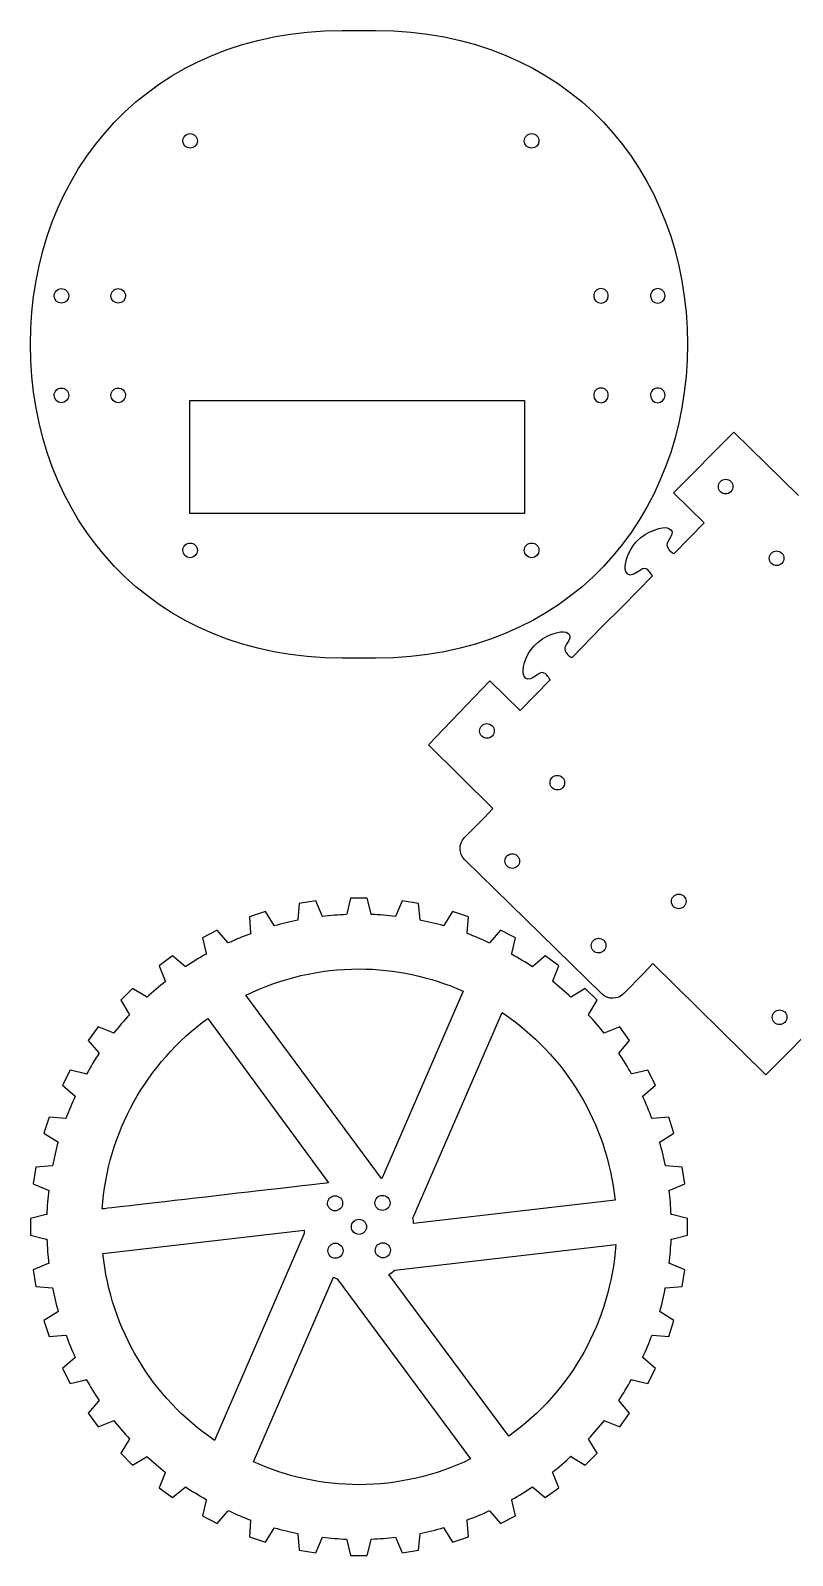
# Model space of a CAD drawing. Extents: x 3 to 298, y 6 to 298.
# Drawn here: x 2.6 to 148.5, y 5.6 to 297.5 of the extents above; entities that cross this region are included whole.
import ezdxf

# ---------------------------------------------------------------- set-up
doc = ezdxf.new("R2010")
doc.units = 0
doc.layers.add('Layer_1', color=7, linetype='CONTINUOUS')

msp = doc.modelspace()

# ---------------------------------------------------------------- linework, layer by layer
at = {"layer": 'Layer_1', "color": 5}
for p, q in [((62.272929, 297.474636), (68.652288, 297.474636)), ((62.272929, 297.474636), (62.272929, 297.474636)), ((125.715093, 209.000639), (137.254307, 220.581425)), ((137.254307, 220.581425), (149.643767, 208.458566)), ((131.569387, 203.257146), (125.715093, 209.000639)), ((125.826596, 197.383345), (131.569387, 203.257146)), ((115.919405, 187.250142), (121.662196, 193.123943)), ((112.007828, 183.333177), (115.919405, 187.250142)), ((106.265037, 177.459379), (112.007828, 183.333177)), ((68.652288, 177.336516), (62.272929, 177.336516)), ((78.777891, 160.770978), (90.495588, 173.019594)), ((90.495588, 173.019594), (96.357849, 167.326173)), ((96.357849, 167.326173), (102.10064, 173.199974)), ((91.104768, 148.570136), (78.777891, 160.770978)), ((85.675699, 142.987783), (89.428899, 146.796406)), ((89.428899, 146.796406), (91.104768, 148.570136)), ((111.953946, 113.100196), (85.734821, 138.734522)), ((65.462133, 117.853512), (65.462133, 117.853512)), ((119.942745, 116.963149), (116.207467, 113.137006)), ((121.712931, 118.864618), (119.942745, 116.963149)), ((143.397732, 97.592432), (121.712931, 118.864618)), ((69.777593, 77.770252), (43.786704, 112.80275)), ((85.414482, 113.604205), (69.920369, 77.847976)), ((36.509548, 108.395766), (59.608774, 76.909672)), ((36.509548, 108.395766), (36.509548, 108.395766)), ((75.802388, 70.118841), (92.873503, 109.513648)), ((92.873503, 109.513648), (92.873503, 109.513648)), ((155.315446, 109.636347), (143.397732, 97.592432)), ((69.920369, 77.847976), (69.777593, 77.770252)), ((114.504848, 73.588735), (75.936331, 69.145936)), ((16.419954, 63.396759), (54.947154, 67.835691)), ((54.986298, 67.2288), (37.819793, 27.612957)), ((54.947154, 67.835691), (54.947154, 67.835691)), ((72.312626, 60.201354), (114.652027, 65.079622)), ((114.652027, 65.079622), (114.652027, 65.079622)), ((45.268371, 23.498157), (60.588833, 58.856396)), ((60.588833, 58.856396), (60.588833, 58.856396)), ((61.284482, 58.520156), (86.853703, 24.055433))]:
    msp.add_line(p, q, dxfattribs=at)
at = {"layer": 'Layer_1', "color": 1}
for p, q in [((34.529959, 276.354431), (34.529959, 276.354431)), ((99.932233, 276.354429), (99.932233, 276.354429)), ((9.8792, 246.686246), (9.8792, 246.686246)), ((20.755108, 246.686246), (20.755108, 246.686246)), ((110.420404, 246.686246), (110.420404, 246.686246)), ((121.296311, 246.686246), (121.296311, 246.686246)), ((9.8792, 227.638936), (9.8792, 227.638936)), ((20.755108, 227.638936), (20.755108, 227.638936)), ((33.082786, 226.671346), (97.152649, 226.671346)), ((33.082786, 205.0301), (33.082786, 226.671346)), ((97.152649, 226.671346), (97.152649, 205.0301)), ((110.420404, 227.638936), (110.420404, 227.638936)), ((121.296311, 227.638936), (121.296311, 227.638936)), ((136.676316, 211.17609), (136.676322, 211.176101)), ((97.152649, 205.0301), (33.082786, 205.0301)), ((34.529959, 197.968838), (34.529959, 197.968838)), ((99.932233, 197.968835), (99.932233, 197.968835)), ((146.431525, 197.462946), (146.431531, 197.462965)), ((90.954397, 164.411108), (90.9544, 164.411122)), ((104.432822, 154.506121), (104.432825, 154.506136)), ((95.792981, 139.50329), (95.79299, 139.503298)), ((127.688758, 131.768891), (127.688763, 131.768905)), ((112.336611, 123.328657), (112.336617, 123.328668)), ((147.002918, 109.612711), (147.002921, 109.612728)), ((70.984466, 74.089679), (70.984728, 74.089668)), ((61.909161, 71.969815), (61.909427, 71.969832)), ((66.485197, 69.514659), (66.485177, 69.514659)), ((61.985672, 64.939642), (61.985655, 64.939625)), ((71.05948, 62.971021), (71.059469, 62.970759))]:
    msp.add_line(p, q, dxfattribs=at)
at = {"layer": 'Layer_1', "color": 3}
for p, q in [((63.860296, 131.403777), (63.109557, 128.380923)), ((63.86055, 131.403777), (63.860296, 131.403777)), ((67.06476, 131.403777), (63.86055, 131.403777)), ((67.815528, 128.380923), (67.06476, 131.403777)), ((47.546158, 128.819694), (44.497933, 127.829151)), ((49.193744, 126.177163), (47.546158, 128.819694)), ((54.038257, 130.37852), (53.769808, 127.275741)), ((57.203323, 130.879578), (54.038257, 130.37852)), ((58.417669, 128.011607), (57.203323, 130.879578)), ((73.721677, 130.879578), (72.507359, 128.011607)), ((76.886771, 130.37852), (73.721677, 130.879578)), ((77.155192, 127.275741), (76.886771, 130.37852)), ((83.379604, 128.819694), (81.731482, 126.177163)), ((86.427293, 127.829151), (83.379604, 128.819694)), ((44.497933, 127.829151), (44.718405, 124.722505)), ((49.23619, 126.074631), (49.193744, 126.177163)), ((58.440247, 127.916781), (58.417669, 128.011607)), ((67.822583, 128.289963), (67.815528, 128.380923)), ((72.507359, 128.011607), (72.477585, 127.88647)), ((77.146444, 127.164376), (77.155192, 127.275741)), ((81.731482, 126.177163), (81.706647, 126.116513)), ((86.206793, 124.722505), (86.427293, 127.829151)), ((38.329289, 125.274277), (35.47399, 123.819055)), ((35.47399, 123.819055), (36.177344, 120.785152)), ((40.370433, 122.921687), (38.329289, 125.274277)), ((40.432719, 122.81972), (40.370433, 122.921687)), ((86.184215, 124.628807), (86.206793, 124.722505)), ((92.595965, 125.274277), (90.554821, 122.921659)), ((95.451264, 123.819055), (92.595965, 125.274277)), ((94.74791, 120.785152), (95.451264, 123.819055)), ((29.780492, 120.330407), (27.188112, 118.446913)), ((32.164483, 118.326178), (29.780492, 120.330407)), ((94.699396, 120.668848), (94.74791, 120.785152)), ((101.144759, 120.330407), (98.760743, 118.326178)), ((103.737111, 118.446913), (101.144759, 120.330407)), ((27.188112, 118.446913), (28.357246, 115.560174)), ((32.2185, 118.262791), (32.164483, 118.326178)), ((98.760743, 118.326178), (98.69682, 118.25122)), ((102.568005, 115.560174), (103.737111, 118.446913)), ((22.110881, 114.110484), (19.844834, 111.844437)), ((24.778756, 112.503708), (22.110881, 114.110484)), ((102.534929, 115.506722), (102.568005, 115.560174)), ((108.814373, 114.110484), (106.14647, 112.503708)), ((111.08042, 111.844437), (108.814373, 114.110484)), ((19.844834, 111.844437), (21.451073, 109.175997)), ((24.87632, 112.419916), (24.778756, 112.503708)), ((106.14647, 112.503708), (106.062707, 112.432052)), ((109.474181, 109.175997), (111.08042, 111.844437)), ((109.390389, 109.078433), (109.474181, 109.175997)), ((15.508405, 106.766666), (13.62491, 104.174286)), ((18.395143, 105.597532), (15.508405, 106.766666)), ((18.448596, 105.564456), (18.395143, 105.597532)), ((115.416821, 106.766638), (112.530647, 105.597532)), ((117.300316, 104.174286), (115.416821, 106.766638)), ((13.62491, 104.174286), (15.628575, 101.79027)), ((115.296651, 101.79027), (117.300316, 104.174286)), ((115.232728, 101.735716), (115.296651, 101.79027)), ((10.135712, 98.481327), (8.681054, 95.626029)), ((13.169601, 97.777973), (10.135712, 98.481327)), ((13.286469, 97.729487), (13.169601, 97.777973)), ((120.789514, 98.481327), (117.755625, 97.777973)), ((122.244172, 95.626029), (120.789514, 98.481327)), ((8.681054, 95.626029), (11.033094, 93.584885)), ((119.790165, 93.522598), (119.892132, 93.584885)), ((119.892132, 93.584885), (122.244172, 95.626029)), ((6.125616, 89.45682), (5.135637, 86.409131)), ((9.23229, 89.236884), (6.125616, 89.45682)), ((9.326524, 89.213742), (9.23229, 89.236884)), ((124.799609, 89.456848), (121.692964, 89.236913)), ((125.789588, 86.409159), (124.799609, 89.456848)), ((5.135637, 86.409131), (7.778169, 84.761038)), ((123.044526, 84.718591), (123.147057, 84.761038)), ((123.147057, 84.761038), (125.789588, 86.409159)), ((3.576811, 79.91627), (3.075206, 76.751176)), ((6.67959, 80.185256), (3.576811, 79.91627)), ((6.790955, 80.176507), (6.67959, 80.185256)), ((127.348415, 79.916524), (124.245635, 80.18551)), ((127.850036, 76.75143), (127.348415, 79.916524)), ((3.075206, 76.751176), (5.943188, 75.536886)), ((124.982066, 75.537112), (127.850036, 76.75143)), ((124.886703, 75.514534), (124.982066, 75.537112)), ((5.573872, 70.845591), (2.551551, 70.094852)), ((2.551551, 70.094852), (2.551551, 66.890077)), ((5.665368, 70.852647), (5.573872, 70.845591)), ((128.3737, 70.095049), (125.351382, 70.845789)), ((128.3737, 66.890275), (128.3737, 70.095049)), ((2.551551, 66.890077), (5.573872, 66.139338)), ((125.259886, 66.13248), (125.351382, 66.139536)), ((125.351382, 66.139536), (128.3737, 66.890275)), ((5.943188, 61.448014), (3.075206, 60.233697)), ((6.038551, 61.470592), (5.943188, 61.448014)), ((124.982066, 61.44824), (124.856392, 61.478015)), ((127.850036, 60.233923), (124.982066, 61.44824)), ((3.075206, 60.233697), (3.576811, 57.068603)), ((127.348415, 57.068829), (127.850036, 60.233923)), ((3.576811, 57.068603), (6.67959, 56.799617)), ((124.134299, 56.808592), (124.245635, 56.799843)), ((124.245635, 56.799843), (127.348415, 57.068829)), ((7.778169, 52.224089), (5.135637, 50.575968)), ((5.135637, 50.575968), (6.125616, 47.528278)), ((7.8807, 52.266535), (7.778169, 52.224089)), ((125.789588, 50.575968), (123.147057, 52.224089)), ((124.799609, 47.528278), (125.789588, 50.575968)), ((6.125616, 47.528278), (9.23229, 47.748214)), ((121.598701, 47.770792), (121.692964, 47.748214)), ((121.692964, 47.748214), (124.799609, 47.528278)), ((11.033094, 43.400242), (8.681054, 41.359098)), ((8.681054, 41.359098), (10.135712, 38.503799)), ((11.135061, 43.462528), (11.033094, 43.400242)), ((122.244172, 41.35907), (119.892132, 43.400214)), ((120.789514, 38.503771), (122.244172, 41.35907)), ((10.135712, 38.503799), (13.169601, 39.207154)), ((117.638757, 39.255611), (117.755625, 39.207125)), ((117.755625, 39.207125), (120.789514, 38.503771)), ((15.628575, 35.194857), (13.62491, 32.810841)), ((15.692526, 35.24941), (15.628575, 35.194857)), ((115.296651, 35.194828), (115.221693, 35.258752)), ((117.300316, 32.810813), (115.296651, 35.194828)), ((13.62491, 32.810841), (15.508405, 30.218489)), ((115.416821, 30.21846), (117.300316, 32.810813)), ((15.508405, 30.218489), (18.395143, 31.387594)), ((112.477194, 31.420642), (112.530647, 31.387566)), ((112.530647, 31.387566), (115.416821, 30.21846)), ((21.451073, 27.809129), (19.844834, 25.14069)), ((21.534865, 27.906694), (21.451073, 27.809129)), ((111.08042, 25.140662), (109.474181, 27.809101)), ((19.844834, 25.14069), (22.110881, 22.874643)), ((22.110881, 22.874643), (24.778756, 24.481419)), ((106.048906, 24.565182), (106.14647, 24.481391)), ((106.14647, 24.481391), (108.814373, 22.874615)), ((108.814373, 22.874615), (111.08042, 25.140662)), ((28.357246, 21.424952), (27.188112, 18.538214)), ((28.390322, 21.478405), (28.357246, 21.424952)), ((102.568005, 21.424924), (102.505154, 21.526891)), ((103.737111, 18.538186), (102.568005, 21.424924)), ((27.188112, 18.538214), (29.780492, 16.654691)), ((29.780492, 16.654691), (32.164483, 18.658949)), ((98.706189, 18.722844), (98.760743, 18.65892)), ((98.760743, 18.65892), (101.144759, 16.654691)), ((101.144759, 16.654691), (103.737111, 18.538186)), ((36.177344, 16.199946), (35.47399, 13.166063)), ((36.22583, 16.31625), (36.177344, 16.199946)), ((95.451264, 13.166063), (94.74791, 16.199946)), ((35.47399, 13.166063), (38.329289, 11.710869)), ((38.329289, 11.710869), (40.370433, 14.063445)), ((40.370433, 14.063445), (40.436021, 14.170379)), ((44.718433, 12.262642), (44.497961, 9.155996)), ((44.741011, 12.356339), (44.718433, 12.262642)), ((86.206821, 12.262642), (86.17651, 12.387215)), ((86.427321, 9.155996), (86.206821, 12.262642)), ((90.493071, 14.164876), (90.554821, 14.063445)), ((90.554821, 14.063445), (92.595965, 11.710869)), ((92.595965, 11.710869), (95.451264, 13.166063)), ((44.497961, 9.155996), (47.546187, 8.165452)), ((47.546187, 8.165452), (49.193772, 10.807984)), ((53.77881, 9.82077), (53.770062, 9.709405)), ((53.770062, 9.709405), (54.038511, 6.606626)), ((57.203577, 6.105569), (58.417923, 8.973539)), ((58.417923, 8.973539), (58.447669, 9.098677)), ((72.484753, 9.068366), (72.507331, 8.973539)), ((72.507331, 8.973539), (73.721649, 6.105569)), ((76.886743, 6.606626), (77.155164, 9.709405)), ((81.689064, 10.910515), (81.73151, 10.807984)), ((81.73151, 10.807984), (83.379632, 8.165452)), ((83.379632, 8.165452), (86.427321, 9.155996)), ((54.038511, 6.606626), (57.203577, 6.105569)), ((63.102699, 8.695183), (63.109754, 8.604223)), ((63.109754, 8.604223), (63.860494, 5.581905)), ((67.064704, 5.581905), (67.815471, 8.604223)), ((67.815471, 8.604223), (67.824785, 8.729897)), ((73.721649, 6.105569), (76.886743, 6.606626)), ((63.860494, 5.581905), (67.064704, 5.581905))]:
    msp.add_line(p, q, dxfattribs=at)
at = {"layer": 'Layer_1', "color": 5}
for points in [[(2.557633, 237.405583), (2.557633, 270.683836), (25.554613, 297.474636), (62.272929, 297.474636)], [(68.652288, 297.474636), (105.370607, 297.474636), (128.367609, 270.683836), (128.367609, 237.405583)], [(62.272929, 177.336516), (25.554613, 177.336516), (2.557633, 204.12733), (2.557633, 237.405583)], [(128.367609, 237.405583), (128.367609, 204.12733), (105.370607, 177.336516), (68.652288, 177.336516)], [(118.665924, 199.716445), (120.591168, 201.709146), (123.722906, 202.611475), (124.686895, 202.234443)], [(124.686895, 202.234443), (126.568906, 201.498351), (124.252756, 199.758651), (124.424505, 198.956277)], [(116.578944, 193.941524), (116.16863, 194.859192), (116.832558, 197.819048), (118.665924, 199.716445)], [(124.424505, 198.956277), (124.596378, 198.153786), (125.391477, 197.476845), (125.826596, 197.383345)], [(120.153986, 194.486599), (119.309501, 194.63848), (117.420232, 192.059985), (116.578944, 193.941524)], [(121.662196, 193.123943), (121.079237, 193.786225), (120.998285, 194.334879), (120.153986, 194.486599)], [(99.007103, 179.69122), (100.950672, 181.727406), (104.145049, 182.693887), (105.125342, 182.310477)], [(105.125342, 182.310477), (107.007347, 181.574385), (104.691194, 179.834683), (104.862949, 179.032308)], [(97.017383, 174.017555), (96.614355, 174.918933), (97.21946, 177.818349), (99.007103, 179.69122)], [(104.862949, 179.032308), (105.034822, 178.229815), (105.829918, 177.552874), (106.265037, 177.459379)], [(100.592427, 174.562627), (99.747945, 174.714508), (97.858673, 172.136016), (97.017383, 174.017555)], [(102.10064, 173.199974), (101.517684, 173.862256), (101.436734, 174.410939), (100.592427, 174.562627)], [(85.734821, 138.734522), (84.54022, 139.902479), (84.509164, 141.804039), (85.675699, 142.987783)], [(43.786704, 112.80275), (50.533131, 116.114487), (57.946702, 117.841998), (65.462133, 117.853512)], [(65.462133, 117.853512), (72.336248, 117.841941), (79.132139, 116.394508), (85.414482, 113.604205)], [(116.207467, 113.137006), (115.045623, 111.948656), (113.148556, 111.93223), (111.953946, 113.100196)], [(16.272775, 71.906436), (17.29322, 86.462838), (24.702019, 99.821798), (36.509548, 108.395766)], [(92.873503, 109.513648), (105.065095, 101.348969), (112.992332, 88.18357), (114.504848, 73.588735)], [(59.608774, 76.909672), (60.294241, 76.977913), (16.272775, 71.906436), (16.272775, 71.906436)], [(75.936331, 69.145936), (75.906843, 69.472145), (75.862147, 69.796799), (75.802388, 70.118841)], [(54.947154, 67.835691), (54.954355, 67.633059), (54.967408, 67.430678), (54.986298, 67.2288)], [(114.652027, 65.079622), (113.623818, 50.417076), (106.11459, 36.975546), (94.167774, 28.412774)], [(37.819793, 27.612957), (25.751649, 35.794914), (17.918186, 48.893661), (16.419954, 63.396759)], [(60.588833, 58.856396), (60.816523, 58.735841), (61.048563, 58.623686), (61.284482, 58.520156)], [(71.207444, 59.360755), (71.593936, 59.616327), (71.963133, 59.897138), (72.312626, 60.201354)], [(94.167774, 28.412774), (94.167774, 28.412774), (71.207444, 59.360755), (71.207444, 59.360755)], [(65.462133, 19.131981), (58.498248, 19.14659), (51.616267, 20.634571), (45.268371, 23.498157)], [(86.853703, 24.055433), (80.183099, 20.829504), (72.871812, 19.146749), (65.462133, 19.131981)]]:
    msp.add_open_spline(points, degree=3, dxfattribs=at)
at = {"layer": 'Layer_1', "color": 1}
for points in [[(31.729161, 276.354431), (31.729158, 276.725842), (31.876698, 277.082041), (32.139323, 277.344669)], [(32.139323, 277.344669), (32.401948, 277.607297), (32.758146, 277.754842), (33.129556, 277.754843)], [(33.129556, 277.754843), (33.500968, 277.754844), (33.857167, 277.607301), (34.119794, 277.344672)], [(34.119794, 277.344672), (34.382421, 277.082044), (34.529962, 276.725843), (34.529959, 276.354431)], [(97.131434, 276.354429), (97.131431, 276.725839), (97.278971, 277.082039), (97.541597, 277.344668)], [(97.541597, 277.344668), (97.804223, 277.607296), (98.160422, 277.75484), (98.531832, 277.754841)], [(98.531832, 277.754841), (98.903244, 277.754841), (99.259443, 277.607297), (99.522069, 277.344669)], [(99.522069, 277.344669), (99.784696, 277.08204), (99.932236, 276.72584), (99.932233, 276.354429)], [(33.129556, 274.954045), (32.356144, 274.954048), (31.729169, 275.581019), (31.729161, 276.354431)], [(34.529959, 276.354431), (34.529951, 275.581016), (33.902971, 274.954044), (33.129556, 274.954045)], [(98.531832, 274.954045), (97.75842, 274.954046), (97.131444, 275.581016), (97.131434, 276.354429)], [(99.932233, 276.354429), (99.932224, 275.581015), (99.305246, 274.954045), (98.531832, 274.954045)], [(7.078401, 246.686246), (7.078399, 247.057657), (7.225939, 247.413856), (7.488564, 247.676484)], [(8.478797, 245.28586), (7.705385, 245.285863), (7.07841, 245.912834), (7.078401, 246.686246)], [(7.488564, 247.676484), (7.751189, 247.939113), (8.107386, 248.086657), (8.478797, 248.086658)], [(8.478797, 248.086658), (8.850208, 248.086659), (9.206408, 247.939116), (9.469035, 247.676487)], [(9.8792, 246.686246), (9.879192, 245.912831), (9.252212, 245.285859), (8.478797, 245.28586)], [(9.469035, 247.676487), (9.731662, 247.413859), (9.879203, 247.057658), (9.8792, 246.686246)], [(17.954309, 246.686246), (17.954306, 247.057657), (18.101846, 247.413856), (18.364471, 247.676484)], [(19.354704, 245.28586), (18.581292, 245.285863), (17.954317, 245.912834), (17.954309, 246.686246)], [(18.364471, 247.676484), (18.627096, 247.939113), (18.983294, 248.086657), (19.354704, 248.086658)], [(19.354704, 248.086658), (19.726116, 248.086659), (20.082315, 247.939116), (20.344942, 247.676487)], [(20.755108, 246.686246), (20.755099, 245.912831), (20.128119, 245.285859), (19.354704, 245.28586)], [(20.344942, 247.676487), (20.607569, 247.413859), (20.75511, 247.057658), (20.755108, 246.686246)], [(110.830569, 247.676487), (110.567942, 247.413859), (110.420401, 247.057658), (110.420404, 246.686246)], [(110.420404, 246.686246), (110.420412, 245.912831), (111.047392, 245.285859), (111.820808, 245.28586)], [(111.820808, 248.086658), (111.449396, 248.086659), (111.093196, 247.939116), (110.830569, 247.676487)], [(112.81104, 247.676484), (112.548415, 247.939113), (112.192218, 248.086657), (111.820808, 248.086658)], [(111.820808, 245.28586), (112.59422, 245.285863), (113.221194, 245.912834), (113.221203, 246.686246)], [(113.221203, 246.686246), (113.221205, 247.057657), (113.073666, 247.413856), (112.81104, 247.676484)], [(121.706477, 247.676487), (121.44385, 247.413859), (121.296309, 247.057658), (121.296311, 246.686246)], [(121.296311, 246.686246), (121.29632, 245.912831), (121.9233, 245.285859), (122.696715, 245.28586)], [(122.696715, 248.086658), (122.325303, 248.086659), (121.969104, 247.939116), (121.706477, 247.676487)], [(123.686948, 247.676484), (123.424323, 247.939113), (123.068125, 248.086657), (122.696715, 248.086658)], [(122.696715, 245.28586), (123.470127, 245.285863), (124.097102, 245.912834), (124.09711, 246.686246)], [(124.09711, 246.686246), (124.097113, 247.057657), (123.949573, 247.413856), (123.686948, 247.676484)], [(7.078401, 227.638936), (7.078399, 228.010346), (7.225939, 228.366546), (7.488564, 228.629174)], [(7.488564, 228.629174), (7.751189, 228.891802), (8.107386, 229.039346), (8.478797, 229.039348)], [(8.478797, 229.039348), (8.850208, 229.039348), (9.206408, 228.891805), (9.469035, 228.629177)], [(9.469035, 228.629177), (9.731662, 228.366548), (9.879203, 228.010348), (9.8792, 227.638936)], [(17.954309, 227.638936), (17.954306, 228.010346), (18.101846, 228.366546), (18.364471, 228.629174)], [(18.364471, 228.629174), (18.627096, 228.891802), (18.983294, 229.039346), (19.354704, 229.039348)], [(19.354704, 229.039348), (19.726116, 229.039348), (20.082315, 228.891805), (20.344942, 228.629177)], [(20.344942, 228.629177), (20.607569, 228.366548), (20.75511, 228.010348), (20.755108, 227.638936)], [(110.830569, 228.629177), (110.567942, 228.366548), (110.420401, 228.010348), (110.420404, 227.638936)], [(111.820808, 229.039348), (111.449396, 229.039348), (111.093196, 228.891805), (110.830569, 228.629177)], [(112.81104, 228.629174), (112.548415, 228.891802), (112.192218, 229.039346), (111.820808, 229.039348)], [(113.221203, 227.638936), (113.221205, 228.010346), (113.073666, 228.366546), (112.81104, 228.629174)], [(121.706477, 228.629177), (121.44385, 228.366548), (121.296309, 228.010348), (121.296311, 227.638936)], [(122.696715, 229.039348), (122.325303, 229.039348), (121.969104, 228.891805), (121.706477, 228.629177)], [(123.686948, 228.629174), (123.424323, 228.891802), (123.068125, 229.039346), (122.696715, 229.039348)], [(124.09711, 227.638936), (124.097113, 228.010346), (123.949573, 228.366546), (123.686948, 228.629174)], [(8.478797, 226.238549), (7.705385, 226.238553), (7.07841, 226.865524), (7.078401, 227.638936)], [(9.8792, 227.638936), (9.879192, 226.865521), (9.252212, 226.238548), (8.478797, 226.238549)], [(19.354704, 226.238549), (18.581292, 226.238553), (17.954317, 226.865524), (17.954309, 227.638936)], [(20.755108, 227.638936), (20.755099, 226.865521), (20.128119, 226.238548), (19.354704, 226.238549)], [(110.420404, 227.638936), (110.420412, 226.865521), (111.047392, 226.238548), (111.820808, 226.238549)], [(111.820808, 226.238549), (112.59422, 226.238553), (113.221194, 226.865524), (113.221203, 227.638936)], [(121.296311, 227.638936), (121.29632, 226.865521), (121.9233, 226.238548), (122.696715, 226.238549)], [(122.696715, 226.238549), (123.470127, 226.238553), (124.097102, 226.865524), (124.09711, 227.638936)], [(134.297, 210.158964), (134.292808, 210.530351), (134.436322, 210.888192), (134.695969, 211.153766)], [(134.695969, 211.153766), (134.955618, 211.419338), (135.310131, 211.570887), (135.681519, 211.575074)], [(135.681519, 211.575074), (136.052907, 211.57926), (136.410746, 211.435741), (136.676316, 211.17609)], [(136.676322, 211.176101), (137.229334, 210.635411), (137.239329, 209.748792), (136.698646, 209.195773)], [(134.718321, 209.173421), (134.452746, 209.433066), (134.301192, 209.787577), (134.297, 210.158964)], [(136.698646, 209.195773), (136.157964, 208.642755), (135.271347, 208.632747), (134.718321, 209.173421)], [(31.729161, 197.968838), (31.729158, 198.340248), (31.876698, 198.696447), (32.139323, 198.959075)], [(32.139323, 198.959075), (32.401948, 199.221704), (32.758146, 199.369248), (33.129556, 199.36925)], [(33.129556, 199.36925), (33.500968, 199.36925), (33.857167, 199.221707), (34.119794, 198.959078)], [(34.119794, 198.959078), (34.382421, 198.69645), (34.529962, 198.340249), (34.529959, 197.968838)], [(97.131434, 197.968835), (97.131431, 198.340246), (97.278971, 198.696445), (97.541597, 198.959074)], [(97.541597, 198.959074), (97.804223, 199.221702), (98.160422, 199.369246), (98.531832, 199.369247)], [(98.531832, 199.369247), (98.903244, 199.369247), (99.259443, 199.221704), (99.522069, 198.959075)], [(99.522069, 198.959075), (99.784696, 198.696446), (99.932236, 198.340246), (99.932233, 197.968835)], [(33.129556, 196.568451), (32.356144, 196.568455), (31.729169, 197.195426), (31.729161, 197.968838)], [(34.529959, 197.968838), (34.529951, 197.195422), (33.902971, 196.56845), (33.129556, 196.568451)], [(98.531832, 196.568451), (97.75842, 196.568452), (97.131444, 197.195422), (97.131434, 197.968835)], [(99.932233, 197.968835), (99.932224, 197.195421), (99.305246, 196.568451), (98.531832, 196.568451)], [(144.052211, 196.445822), (144.048019, 196.817208), (144.191531, 197.175048), (144.451177, 197.440622)], [(144.473529, 195.46028), (144.207955, 195.719925), (144.056403, 196.074435), (144.052211, 196.445822)], [(144.451177, 197.440622), (144.710827, 197.706194), (145.06534, 197.857743), (145.436728, 197.861929)], [(145.436728, 197.861929), (145.808115, 197.866116), (146.165955, 197.722597), (146.431525, 197.462946)], [(146.431531, 197.462965), (146.984546, 196.922275), (146.994541, 196.035652), (146.453854, 195.482632)], [(146.453854, 195.482632), (145.913172, 194.929614), (145.026556, 194.919607), (144.473529, 195.46028)], [(88.575079, 163.393983), (88.570887, 163.76537), (88.7144, 164.123211), (88.974047, 164.388784)], [(88.974047, 164.388784), (89.233696, 164.654357), (89.58821, 164.805906), (89.959598, 164.810093)], [(89.959598, 164.810093), (90.330987, 164.81428), (90.688827, 164.67076), (90.954397, 164.411108)], [(90.9544, 164.411122), (91.507414, 163.870432), (91.517408, 162.983811), (90.976724, 162.430792)], [(88.996399, 162.40844), (88.730824, 162.668085), (88.579271, 163.022596), (88.575079, 163.393983)], [(90.976724, 162.430792), (90.436042, 161.877774), (89.549425, 161.867767), (88.996399, 162.40844)], [(102.452472, 154.483798), (102.712122, 154.74937), (103.066636, 154.90092), (103.438024, 154.905106)], [(103.438024, 154.905106), (103.809412, 154.909293), (104.167252, 154.765773), (104.432822, 154.506121)], [(102.053504, 153.488996), (102.049312, 153.860383), (102.192825, 154.218224), (102.452472, 154.483798)], [(102.474824, 152.503453), (102.209249, 152.763098), (102.057696, 153.117609), (102.053504, 153.488996)], [(104.455149, 152.525805), (103.914467, 151.972787), (103.027851, 151.96278), (102.474824, 152.503453)], [(104.432825, 154.506136), (104.985839, 153.965445), (104.995834, 153.078824), (104.455149, 152.525805)], [(93.413664, 138.486163), (93.409472, 138.857551), (93.552986, 139.215392), (93.812634, 139.480966)], [(93.834986, 137.500618), (93.56941, 137.760264), (93.417856, 138.114775), (93.413664, 138.486163)], [(93.812634, 139.480966), (94.072283, 139.746538), (94.426796, 139.898087), (94.798184, 139.902274)], [(95.815314, 137.52297), (95.274632, 136.96995), (94.388012, 136.959943), (93.834986, 137.500618)], [(94.798184, 139.902274), (95.169572, 139.90646), (95.527411, 139.762941), (95.792981, 139.50329)], [(95.79299, 139.503298), (96.346002, 138.962608), (96.355997, 138.075989), (95.815314, 137.52297)], [(125.309439, 130.751765), (125.305247, 131.123152), (125.448761, 131.480993), (125.708407, 131.746567)], [(125.708407, 131.746567), (125.968057, 132.01214), (126.322571, 132.163689), (126.693959, 132.167876)], [(126.693959, 132.167876), (127.065347, 132.172062), (127.423187, 132.028543), (127.688758, 131.768891)], [(127.688763, 131.768905), (128.241777, 131.228215), (128.251772, 130.341594), (127.711087, 129.788574)], [(125.730759, 129.766222), (125.465184, 130.025868), (125.313631, 130.380379), (125.309439, 130.751765)], [(127.711087, 129.788574), (127.170405, 129.235555), (126.283786, 129.225547), (125.730759, 129.766222)], [(109.957295, 122.311532), (109.953103, 122.682919), (110.096616, 123.04076), (110.356263, 123.306333)], [(110.356263, 123.306333), (110.615913, 123.571906), (110.970426, 123.723455), (111.341814, 123.727641)], [(111.341814, 123.727641), (111.713201, 123.731828), (112.071041, 123.588309), (112.336611, 123.328657)], [(112.336617, 123.328668), (112.889629, 122.787979), (112.899624, 121.901359), (112.35894, 121.348341)], [(110.378615, 121.325989), (110.11304, 121.585634), (109.961487, 121.940145), (109.957295, 122.311532)], [(112.35894, 121.348341), (111.818259, 120.795322), (110.931642, 120.785315), (110.378615, 121.325989)], [(144.623599, 108.595585), (144.619407, 108.966972), (144.762921, 109.324813), (145.022567, 109.590387)], [(145.044919, 107.610042), (144.779344, 107.869688), (144.627791, 108.224198), (144.623599, 108.595585)], [(145.022567, 109.590387), (145.282217, 109.85596), (145.636731, 110.007509), (146.008119, 110.011696)], [(146.008119, 110.011696), (146.379507, 110.015882), (146.737347, 109.872363), (147.002918, 109.612711)], [(147.002921, 109.612728), (147.555936, 109.072037), (147.565931, 108.185414), (147.025244, 107.632394)], [(147.025244, 107.632394), (146.484562, 107.079376), (145.597946, 107.069369), (145.044919, 107.610042)], [(59.865085, 71.970678), (59.300716, 72.535366), (59.300969, 73.450645), (59.865649, 74.01502)], [(59.865649, 74.01502), (60.13686, 74.286007), (60.504612, 74.438157), (60.888004, 74.437999)], [(60.888004, 74.437999), (61.271396, 74.43784), (61.639022, 74.285385), (61.910008, 74.014173)], [(62.332987, 72.991819), (62.332828, 72.608427), (62.180373, 72.240801), (61.909161, 71.969815)], [(61.910008, 74.014173), (62.180995, 73.742963), (62.333145, 73.375211), (62.332987, 72.991819)], [(68.939543, 72.04617), (68.668519, 72.317343), (68.516319, 72.685074), (68.516424, 73.068465)], [(68.516424, 73.068465), (68.51653, 73.451856), (68.668934, 73.819502), (68.940107, 74.090526)], [(68.940107, 74.090526), (69.211318, 74.361513), (69.57907, 74.513663), (69.962462, 74.513504)], [(69.962462, 74.513504), (70.345854, 74.513346), (70.71348, 74.360891), (70.984466, 74.089679)], [(70.984728, 74.089668), (71.549021, 73.524902), (71.548642, 72.609621), (70.983881, 72.045323)], [(61.909427, 71.969832), (61.344661, 71.405541), (60.429383, 71.40592), (59.865085, 71.970678)], [(70.983881, 72.045323), (70.419117, 71.481035), (69.50384, 71.481414), (68.939543, 72.04617)], [(64.439992, 67.470298), (64.169004, 67.741509), (64.016853, 68.109261), (64.017012, 68.492654)], [(64.017012, 68.492654), (64.017171, 68.876047), (64.169626, 69.243673), (64.440839, 69.514659)], [(66.484331, 67.470298), (65.9198, 66.905775), (65.004523, 66.905775), (64.439992, 67.470298)], [(64.440839, 69.514659), (64.711937, 69.785759), (65.079626, 69.938061), (65.463018, 69.938061)], [(65.463018, 69.938061), (65.84641, 69.938061), (66.214099, 69.785759), (66.485197, 69.514659)], [(66.908157, 68.492303), (66.907999, 68.108911), (66.755543, 67.741284), (66.484331, 67.470298)], [(66.485177, 69.514659), (66.756166, 69.243449), (66.908316, 68.875696), (66.908157, 68.492303)], [(59.517488, 63.918485), (59.517647, 64.301877), (59.670101, 64.669503), (59.941313, 64.940489)], [(59.941313, 64.940489), (60.212524, 65.211476), (60.580276, 65.363626), (60.963668, 65.363468)], [(60.963668, 65.363468), (61.34706, 65.363309), (61.714686, 65.210854), (61.985672, 64.939642)], [(61.985655, 64.939625), (62.549946, 64.37486), (62.549567, 63.459581), (61.984808, 62.895284)], [(69.015125, 62.971605), (68.450836, 63.53637), (68.451215, 64.451647), (69.015971, 65.015944)], [(69.015971, 65.015944), (69.287144, 65.286968), (69.654875, 65.439168), (70.038266, 65.439062)], [(70.038266, 65.439062), (70.421657, 65.438956), (70.789304, 65.286553), (71.060327, 65.01538)], [(71.060327, 65.01538), (71.331314, 64.744169), (71.483464, 64.376417), (71.483305, 63.993025)], [(59.940467, 62.896131), (59.669479, 63.167341), (59.517329, 63.535093), (59.517488, 63.918485)], [(61.984808, 62.895284), (61.420043, 62.330993), (60.504764, 62.331372), (59.940467, 62.896131)], [(71.059469, 62.970759), (70.494704, 62.406466), (69.579422, 62.406845), (69.015125, 62.971605)], [(71.483305, 63.993025), (71.483147, 63.609633), (71.330692, 63.242007), (71.05948, 62.971021)]]:
    msp.add_open_spline(points, degree=3, dxfattribs=at)
at = {"layer": 'Layer_1', "color": 3}
for points in [[(53.774888, 127.211225), (52.247759, 126.891633), (50.733704, 126.512479), (49.23619, 126.074631)], [(53.769808, 127.275741), (53.769808, 127.275741), (53.774888, 127.211225), (53.774888, 127.211225)], [(63.100244, 128.25525), (61.543099, 128.203093), (59.988584, 128.090184), (58.440247, 127.916781)], [(63.109557, 128.380923), (63.109557, 128.380923), (63.100244, 128.25525), (63.100244, 128.25525)], [(72.477585, 127.88647), (70.931758, 128.081477), (69.378909, 128.216077), (67.822583, 128.289963)], [(81.706647, 126.116513), (80.200811, 126.525078), (78.679582, 126.874633), (77.146444, 127.164376)], [(44.748744, 124.597367), (43.287512, 124.061138), (41.847744, 123.468138), (40.432719, 122.81972)], [(44.718405, 124.722505), (44.718405, 124.722505), (44.748744, 124.597367), (44.748744, 124.597367)], [(90.489205, 122.814725), (89.078351, 123.475185), (87.642262, 124.08034), (86.184215, 124.628807)], [(90.554821, 122.921659), (90.554821, 122.921659), (90.489205, 122.814725), (90.489205, 122.814725)], [(36.208756, 120.709121), (34.847298, 119.945991), (33.516196, 119.129924), (32.2185, 118.262791)], [(36.177344, 120.785152), (36.177344, 120.785152), (36.208756, 120.709121), (36.208756, 120.709121)], [(98.69682, 118.25122), (97.396299, 119.108786), (96.06281, 119.915275), (94.699396, 120.668848)], [(28.420068, 115.458208), (27.199779, 114.491887), (26.017631, 113.478353), (24.87632, 112.419916)], [(28.357246, 115.560174), (28.357246, 115.560174), (28.420068, 115.458208), (28.420068, 115.458208)], [(106.062707, 112.432052), (104.927292, 113.502516), (103.750468, 114.528189), (102.534929, 115.506722)], [(21.52273, 109.092234), (20.452447, 107.956809), (19.426953, 106.779985), (18.448596, 105.564456)], [(21.451073, 109.175997), (21.451073, 109.175997), (21.52273, 109.092234), (21.52273, 109.092234)], [(112.42868, 105.534682), (111.46236, 106.754972), (110.448826, 107.93712), (109.390389, 109.078433)], [(112.530647, 105.597532), (112.530647, 105.597532), (112.42868, 105.534682), (112.42868, 105.534682)], [(15.703561, 101.726347), (14.84619, 100.426002), (14.039879, 99.092702), (13.286469, 97.729487)], [(15.628575, 101.79027), (15.628575, 101.79027), (15.703561, 101.726347), (15.703561, 101.726347)], [(117.679002, 97.745997), (116.915877, 99.107272), (116.099829, 100.438195), (115.232728, 101.735716)], [(117.755625, 97.777973), (117.755625, 97.777973), (117.679002, 97.745997), (117.679002, 97.745997)], [(11.140592, 93.519296), (10.480123, 92.108257), (9.874973, 90.671979), (9.326524, 89.213742)], [(11.033094, 93.584885), (11.033094, 93.584885), (11.140592, 93.519296), (11.140592, 93.519296)], [(121.567826, 89.206574), (121.031592, 90.667806), (120.438588, 92.107574), (119.790165, 93.522598)], [(121.692964, 89.236913), (121.692964, 89.236913), (121.567826, 89.206574), (121.567826, 89.206574)], [(7.838818, 84.736202), (7.430266, 83.230534), (7.080712, 81.709475), (6.790955, 80.176507)], [(7.778169, 84.761038), (7.778169, 84.761038), (7.838818, 84.736202), (7.838818, 84.736202)], [(124.181684, 80.18043), (123.861892, 81.707386), (123.48255, 83.221262), (123.044526, 84.718591)], [(124.245635, 80.18551), (124.245635, 80.18551), (124.181684, 80.18043), (124.181684, 80.18043)], [(6.068862, 75.507112), (5.873869, 73.961463), (5.739268, 72.408793), (5.665368, 70.852647)], [(5.943188, 75.536886), (5.943188, 75.536886), (6.068862, 75.507112), (6.068862, 75.507112)], [(125.225144, 70.855666), (125.172967, 72.412433), (125.060067, 73.966571), (124.886703, 75.514534)], [(125.351382, 70.845789), (125.351382, 70.845789), (125.225144, 70.855666), (125.225144, 70.855666)], [(5.573872, 66.139338), (5.573872, 66.139338), (5.700082, 66.12946), (5.700082, 66.12946)], [(5.700082, 66.12946), (5.752268, 64.572693), (5.865177, 63.018555), (6.038551, 61.470592)], [(124.856392, 61.478015), (125.051385, 63.023664), (125.185986, 64.576333), (125.259886, 66.13248)], [(6.67959, 56.799617), (6.67959, 56.799617), (6.743542, 56.804697), (6.743542, 56.804697)], [(6.743542, 56.804697), (7.063334, 55.277741), (7.442676, 53.763865), (7.8807, 52.266535)], [(123.086436, 52.248925), (123.494987, 53.754583), (123.844542, 55.275633), (124.134299, 56.808592)], [(123.147057, 52.224089), (123.147057, 52.224089), (123.086436, 52.248925), (123.086436, 52.248925)], [(9.23229, 47.748214), (9.23229, 47.748214), (9.3574, 47.778553), (9.3574, 47.778553)], [(9.3574, 47.778553), (9.893634, 46.317321), (10.486638, 44.877553), (11.135061, 43.462528)], [(119.784662, 43.465802), (120.445108, 44.876657), (121.050248, 46.312746), (121.598701, 47.770792)], [(119.892132, 43.400214), (119.892132, 43.400214), (119.784662, 43.465802), (119.784662, 43.465802)], [(13.169601, 39.207154), (13.169601, 39.207154), (13.246224, 39.239129), (13.246224, 39.239129)], [(13.246224, 39.239129), (14.009358, 37.877854), (14.825415, 36.546931), (15.692526, 35.24941)], [(115.221693, 35.258752), (116.079055, 36.559096), (116.885356, 37.892397), (117.638757, 39.255611)], [(18.395143, 31.387594), (18.395143, 31.387594), (18.496545, 31.449881), (18.496545, 31.449881)], [(18.496545, 31.449881), (19.462887, 30.229781), (20.47643, 29.047821), (21.534865, 27.906694)], [(109.402524, 27.892865), (110.472989, 29.028279), (111.498662, 30.205104), (112.477194, 31.420642)], [(109.474181, 27.809101), (109.474181, 27.809101), (109.402524, 27.892865), (109.402524, 27.892865)], [(24.778756, 24.481419), (24.778756, 24.481419), (24.862547, 24.553075), (24.862547, 24.553075)], [(24.862547, 24.553075), (25.997961, 23.482611), (27.174784, 22.456938), (28.390322, 21.478405)], [(102.505154, 21.526891), (103.725445, 22.493211), (104.907593, 23.506745), (106.048906, 24.565182)], [(32.164483, 18.658949), (32.164483, 18.658949), (32.228434, 18.733907), (32.228434, 18.733907)], [(32.228434, 18.733907), (33.528945, 17.876332), (34.862424, 17.069833), (36.22583, 16.31625)], [(94.715934, 16.27657), (96.077391, 17.039682), (97.408492, 17.85573), (98.706189, 18.722844)], [(94.74791, 16.199946), (94.74791, 16.199946), (94.715934, 16.27657), (94.715934, 16.27657)], [(40.436021, 14.170379), (41.846876, 13.509933), (43.282965, 12.904793), (44.741011, 12.356339)], [(86.17651, 12.387215), (87.637923, 12.923436), (89.077871, 13.51644), (90.493071, 14.164876)], [(49.193772, 10.807984), (49.193772, 10.807984), (49.218607, 10.868633), (49.218607, 10.868633)], [(49.218607, 10.868633), (50.724443, 10.460068), (52.245672, 10.110514), (53.77881, 9.82077)], [(58.447669, 9.098677), (59.993505, 8.903669), (61.546364, 8.769069), (63.102699, 8.695183)], [(67.824785, 8.729897), (69.381919, 8.782055), (70.936425, 8.894963), (72.484753, 9.068366)], [(77.150366, 9.773357), (78.677503, 10.093135), (80.191558, 10.472477), (81.689064, 10.910515)], [(77.155164, 9.709405), (77.155164, 9.709405), (77.150366, 9.773357), (77.150366, 9.773357)]]:
    msp.add_open_spline(points, degree=3, dxfattribs=at)

doc.saveas('drawing.dxf')
